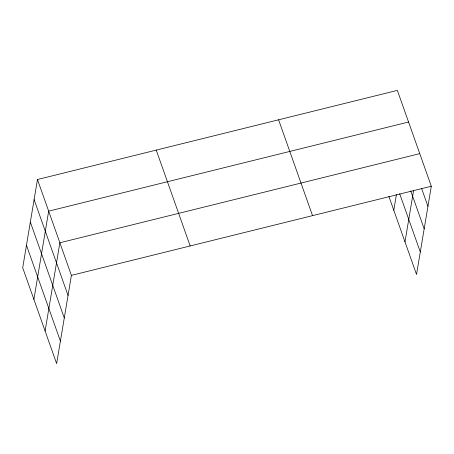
<?xml version="1.0" encoding="UTF-8"?>
<svg xmlns="http://www.w3.org/2000/svg" width="454" height="454" viewBox="0 0 454 454"><rect width="100%" height="100%" fill="white"/><g stroke="black" fill="none" stroke-linecap="round" stroke-linejoin="round"><path stroke-width="0.68" d="M37.466 179.523L22.7 267.764L56.642 363.614L71.409 275.368L37.466 179.523L397.358 90.386L431.3 186.236L416.534 274.477L388.891 196.423M33.902 299.396L48.669 211.15L408.56 122.018M45.099 331.023L59.871 242.776L419.757 153.645M393.794 210.264L396.416 194.584M404.991 241.891L413.549 190.776M71.409 275.368L431.3 186.236M421.579 188.365L427.94 206.32M410.768 190.952L424.172 228.816M399.656 193.699L420.296 251.987M278.591 119.799L312.534 215.65M156.233 150.109L190.175 245.954M34.107 199.607L68.049 295.458M30.344 222.102L64.286 317.948M26.463 245.273L60.405 341.119"/></g></svg>
